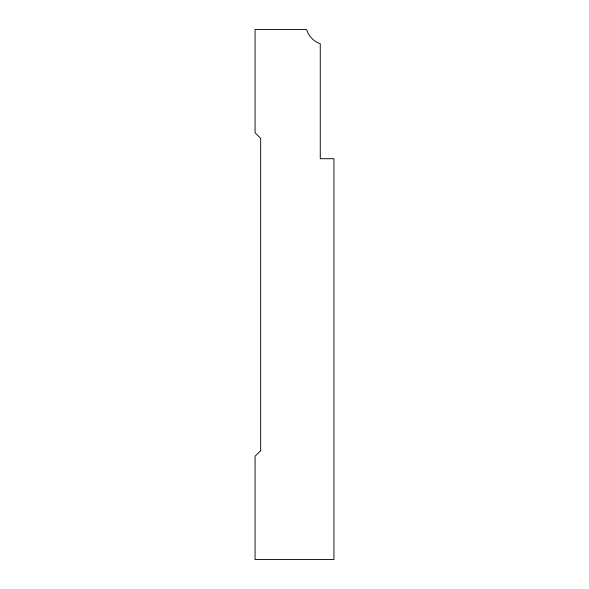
<?xml version="1.0" encoding="UTF-8"?>
<svg xmlns="http://www.w3.org/2000/svg" width="589" height="589" viewBox="0 0 589 589"><rect width="100%" height="100%" fill="white"/><g stroke="black" fill="none" stroke-linecap="round" stroke-linejoin="round"><path stroke-width="0.88" d="M260.669 450.644L255.074 456.239L255.074 559.55L333.926 559.55L333.926 158.713L320.269 158.713L320.269 43.741A21.395 21.395 0 0 1 306.604 29.45L255.074 29.45L255.074 132.761L260.669 138.356L260.669 450.644"/></g></svg>
